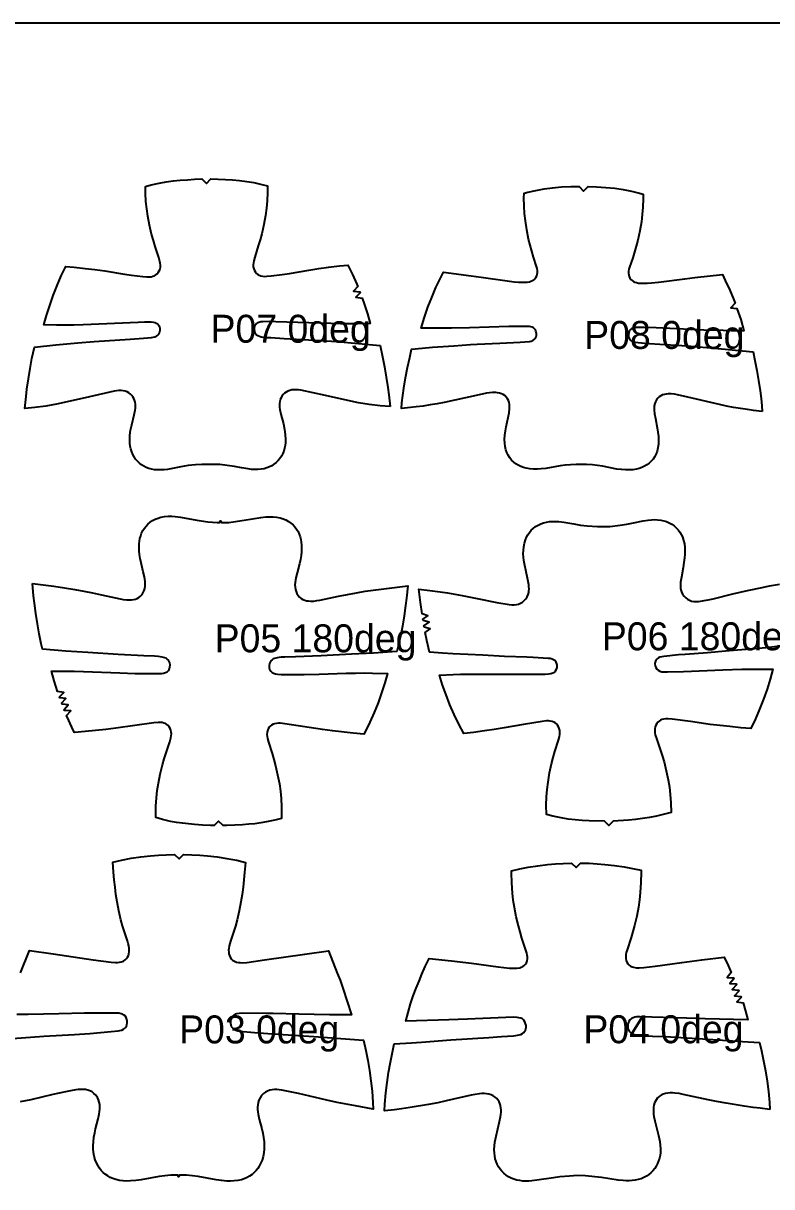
# Model space of a CAD drawing. Header units: millimetres. Extents: x 0 to 2000, y 0 to 1032.
# Drawn here: x 885 to 1220, y 480 to 1000 of the extents above; entities that cross this region are included whole.
import ezdxf

# ---------------------------------------------------------------- set-up
doc = ezdxf.new("R2010")
doc.units = ezdxf.units.MM
for name, color, linetype in [('ANNOTATION', 3, 'Continuous'), ('LEATHER', 1, 'Continuous'), ('PIECES', 5, 'Continuous')]:
    doc.layers.add(name, color=color, linetype=linetype)

msp = doc.modelspace()

# ---------------------------------------------------------------- linework, layer by layer
at = {"layer": 'LEATHER'}
msp.add_lwpolyline([(0, 0), (2000, 0), (2000, 1000), (0, 1000)], close=True, dxfattribs=at)
at = {"layer": 'PIECES'}
for points in [[(1049.06, 828.52), (1044.59, 828.85), (1039.66, 829.44), (1034.86, 830.24), (1030.09, 831.21), (1020.12, 833.45), (1009.07, 835.86), (1008.03, 836.02), (1006.99, 836.11), (1005.94, 836.09), (1005.03, 835.98), (1004.14, 835.77), (1003.29, 835.46), (1002.5, 835.03), (1001.77, 834.49), (1001.18, 833.9), (1000.68, 833.24), (1000.27, 832.51), (999.96, 831.73), (999.72, 830.85), (999.6, 829.95), (999.57, 829.05), (999.62, 828.13), (999.73, 827.22), (1000.15, 825.22), (1001.34, 820.77), (1001.88, 818.28), (1002.18, 816.04), (1002.28, 813.77), (1002.23, 812.47), (1002.09, 811.19), (1001.85, 809.91), (1001.49, 808.67), (1001.03, 807.5), (1000.45, 806.39), (999.76, 805.34), (998.97, 804.38), (998.07, 803.49), (997.13, 802.75), (996.12, 802.1), (995.05, 801.56), (993.93, 801.12), (992.77, 800.78), (991.34, 800.52), (989.91, 800.4), (988.46, 800.39), (987.01, 800.48), (985.57, 800.64), (982.54, 801.13), (979.52, 801.69), (976.25, 802.22), (972.96, 802.58), (970.22, 802.72), (964.86, 802.7), (962.11, 802.53), (958.83, 802.14), (955.56, 801.58), (952.55, 800.99), (949.53, 800.47), (948.08, 800.3), (946.63, 800.2), (945.19, 800.19), (943.75, 800.3), (942.33, 800.55), (941.16, 800.87), (940.04, 801.3), (938.96, 801.83), (937.95, 802.47), (937, 803.21), (936.09, 804.08), (935.29, 805.04), (934.59, 806.08), (934, 807.19), (933.53, 808.35), (933.16, 809.59), (932.9, 810.86), (932.75, 812.15), (932.69, 813.45), (932.77, 815.71), (933.06, 817.96), (933.56, 820.46), (934.71, 824.91), (935.12, 826.92), (935.22, 827.83), (935.26, 828.74), (935.22, 829.65), (935.09, 830.55), (934.85, 831.43), (934.53, 832.2), (934.11, 832.92), (933.61, 833.58), (933.01, 834.17), (932.28, 834.71), (931.48, 835.12), (930.63, 835.43), (929.74, 835.63), (928.82, 835.73), (927.78, 835.74), (926.73, 835.64), (925.69, 835.47), (914.66, 832.96), (904.72, 830.62), (899.96, 829.61), (895.17, 828.76), (890.24, 828.13), (885.78, 827.75), (886.34, 833.05), (886.75, 836.38), (887.38, 840.98), (888.12, 845.56), (888.97, 850.09), (890.07, 855.11), (899.69, 856.18), (909.42, 857.07), (916.7, 857.62), (932.92, 858.67), (938.89, 859.15), (940.62, 859.26), (942.34, 859.43), (943.14, 859.56), (943.91, 859.78), (944.63, 860.12), (945.16, 860.5), (945.6, 860.98), (945.94, 861.54), (946.14, 862.15), (946.23, 862.78), (946.2, 863.43), (946.08, 864.02), (945.87, 864.58), (945.55, 865.08), (945.15, 865.47), (944.68, 865.77), (944.16, 866), (943.24, 866.21), (942.29, 866.28), (939.21, 866.3), (936.5, 866.21), (911.92, 865.15), (907.66, 865.02), (903.41, 864.95), (899.88, 864.95), (894.35, 865.07), (895.53, 869.34), (896.92, 873.81), (898.47, 878.23), (900.2, 882.67), (902.08, 887.05), (904.08, 891.28), (907.83, 890.92), (912.74, 890.37), (917.14, 889.83), (921.53, 889.21), (930.29, 887.8), (933.45, 887.34), (938.47, 886.71), (940.34, 886.57), (941.26, 886.56), (942.17, 886.63), (943.06, 886.82), (943.75, 887.09), (944.38, 887.46), (944.95, 887.93), (945.43, 888.48), (945.88, 889.22), (946.19, 890.03), (946.36, 890.89), (946.4, 891.76), (946.33, 892.63), (946.17, 893.49), (945.7, 895.2), (944.05, 900.18), (943.21, 902.9), (942.46, 905.63), (941.49, 909.69), (940.71, 913.79), (940.25, 917.05), (939.92, 920.33), (939.7, 924.07), (939.66, 926.99), (942.24, 927.72), (945.84, 928.54), (948.96, 929.09), (952.1, 929.5), (955.25, 929.81), (958.42, 930.04), (961.58, 930.22), (964.94, 930.37), (966.95, 928.38), (968.94, 930.39), (975.47, 930.12), (978.63, 929.92), (981.79, 929.64), (984.93, 929.26), (988.05, 928.74), (991.66, 927.95), (994.25, 927.24), (994.24, 924.32), (994.05, 920.58), (993.76, 917.3), (993.33, 914.04), (992.59, 909.93), (991.66, 905.86), (990.92, 903.12), (990.11, 900.4), (988.51, 895.4), (988.06, 893.69), (987.91, 892.82), (987.85, 891.95), (987.89, 891.08), (988.07, 890.23), (988.38, 889.42), (988.84, 888.68), (989.33, 888.13), (989.9, 887.67), (990.54, 887.31), (991.23, 887.05), (992.12, 886.86), (993.03, 886.8), (993.95, 886.82), (995.82, 886.98), (1000.84, 887.66), (1003.99, 888.14), (1012.73, 889.63), (1017.12, 890.29), (1021.51, 890.88), (1026.42, 891.47), (1030.17, 891.87), (1032.2, 887.66), (1034.12, 883.3), (1034.54, 882.25), (1032.69, 880.16), (1035.47, 879.93), (1035.66, 879.46), (1033.75, 877.42), (1036.53, 877.12), (1037.48, 874.47), (1038.92, 870.01), (1040.14, 865.75), (1034.61, 865.58), (1031.08, 865.55), (1026.83, 865.58), (1022.57, 865.67), (997.98, 866.5), (995.27, 866.56), (992.19, 866.52), (991.24, 866.43), (990.32, 866.21), (989.8, 865.99), (989.34, 865.67), (988.94, 865.28), (988.62, 864.77), (988.42, 864.22), (988.31, 863.63), (988.29, 862.98), (988.38, 862.34), (988.59, 861.74), (988.93, 861.18), (989.38, 860.71), (989.91, 860.33), (990.63, 860), (991.41, 859.79), (992.2, 859.66), (993.93, 859.51), (995.66, 859.42), (1001.63, 858.99), (1017.86, 858.1), (1025.15, 857.61), (1034.88, 856.81), (1044.51, 855.84), (1045.66, 850.82), (1046.55, 846.3), (1047.33, 841.73), (1048.01, 837.13), (1048.45, 833.81), (1049.06, 828.52)], [(1215.34, 826.41), (1211.34, 826.84), (1208.67, 827.18), (1205.57, 827.65), (1202.48, 828.17), (1199.36, 828.77), (1196.26, 829.44), (1181.99, 832.82), (1177.43, 833.8), (1176.06, 834.04), (1174.68, 834.2), (1173.3, 834.23), (1172.44, 834.15), (1171.59, 833.99), (1170.77, 833.74), (1169.99, 833.38), (1169.28, 832.91), (1168.6, 832.28), (1168.05, 831.55), (1167.61, 830.74), (1167.29, 829.87), (1167.09, 828.96), (1167, 828.04), (1167, 827.12), (1167.18, 825.26), (1167.55, 823.16), (1168.42, 818.99), (1168.73, 817.09), (1168.93, 815.17), (1169, 813.24), (1168.93, 811.7), (1168.72, 810.17), (1168.36, 808.67), (1167.89, 807.41), (1167.29, 806.21), (1166.56, 805.1), (1165.69, 804.08), (1164.78, 803.22), (1163.77, 802.47), (1162.7, 801.84), (1161.56, 801.31), (1160.38, 800.89), (1159.15, 800.57), (1157.5, 800.3), (1155.83, 800.19), (1154.15, 800.22), (1152.47, 800.35), (1150.4, 800.63), (1144, 801.83), (1141.71, 802.21), (1139.41, 802.48), (1136.85, 802.61), (1134.5, 802.59), (1132.15, 802.65), (1129.59, 802.56), (1127.28, 802.32), (1124.99, 801.99), (1118.57, 800.89), (1116.49, 800.64), (1114.81, 800.54), (1113.13, 800.54), (1111.46, 800.67), (1109.81, 800.97), (1108.6, 801.31), (1107.42, 801.75), (1106.29, 802.3), (1105.23, 802.95), (1104.24, 803.71), (1103.33, 804.58), (1102.48, 805.62), (1101.77, 806.75), (1101.19, 807.95), (1100.74, 809.22), (1100.4, 810.72), (1100.22, 812.25), (1100.18, 813.8), (1100.27, 815.73), (1100.51, 817.64), (1100.85, 819.54), (1101.79, 823.7), (1102.19, 825.78), (1102.4, 827.64), (1102.41, 828.57), (1102.34, 829.49), (1102.15, 830.4), (1101.85, 831.27), (1101.42, 832.09), (1100.88, 832.83), (1100.22, 833.47), (1099.51, 833.95), (1098.74, 834.33), (1097.93, 834.59), (1097.08, 834.77), (1096.22, 834.86), (1094.83, 834.85), (1093.46, 834.72), (1092.08, 834.5), (1087.51, 833.58), (1073.18, 830.44), (1070.07, 829.82), (1066.95, 829.27), (1063.85, 828.8), (1060.73, 828.39), (1058.07, 828.09), (1054.06, 827.72), (1054.3, 830.18), (1054.7, 833.51), (1055.17, 836.83), (1055.95, 841.43), (1056.83, 846.01), (1057.76, 850.47), (1058.62, 854.29), (1063.38, 854.73), (1068.02, 855.1), (1077.51, 855.72), (1084.88, 856.31), (1087.98, 856.47), (1098.1, 856.87), (1107.14, 857.34), (1111.31, 857.72), (1112.05, 857.85), (1112.76, 858.08), (1113.61, 858.67), (1113.98, 859.17), (1114.24, 859.75), (1114.38, 860.41), (1114.41, 861.09), (1114.33, 861.77), (1114.18, 862.33), (1113.94, 862.85), (1113.61, 863.32), (1113.13, 863.74), (1112.56, 864.04), (1111.91, 864.23), (1111.24, 864.31), (1107.62, 864.4), (1102.12, 864.32), (1084.46, 863.75), (1076.44, 863.57), (1068.54, 863.56), (1062.83, 863.67), (1064.36, 868.58), (1065.91, 873), (1067.61, 877.37), (1069.49, 881.75), (1071.53, 886.05), (1072.84, 888.62), (1085.17, 887.09), (1089.68, 886.49), (1101.39, 884.8), (1104.44, 884.42), (1106.42, 884.24), (1108.4, 884.15), (1109.37, 884.15), (1110.33, 884.22), (1111.27, 884.38), (1111.96, 884.59), (1112.61, 884.88), (1113.2, 885.26), (1113.73, 885.73), (1114.19, 886.34), (1114.53, 887.03), (1114.74, 887.77), (1114.84, 888.54), (1114.81, 889.43), (1114.67, 890.32), (1114.43, 891.19), (1113.04, 895.42), (1111.58, 900.69), (1110.91, 903.45), (1110.09, 907.54), (1109.46, 911.66), (1109.11, 914.94), (1108.91, 918.23), (1108.82, 921.97), (1108.87, 924.01), (1110.54, 924.46), (1114.15, 925.26), (1117.84, 925.92), (1121.54, 926.41), (1125.67, 926.77), (1129.81, 926.96), (1133.51, 926.98), (1135.49, 924.96), (1137.51, 926.95), (1141.21, 926.86), (1145.35, 926.61), (1149.47, 926.18), (1153.17, 925.63), (1156.84, 924.92), (1160.43, 924.06), (1162.1, 923.58), (1162.12, 921.54), (1161.97, 917.79), (1161.71, 914.51), (1161.31, 911.24), (1160.62, 907.13), (1159.72, 903.05), (1159.01, 900.3), (1157.47, 895.06), (1156.01, 890.86), (1155.76, 889.99), (1155.59, 889.1), (1155.55, 888.2), (1155.64, 887.43), (1155.84, 886.69), (1156.17, 886), (1156.62, 885.38), (1157.14, 884.9), (1157.73, 884.51), (1158.37, 884.21), (1159.05, 883.99), (1159.99, 883.81), (1160.95, 883.73), (1161.92, 883.71), (1163.91, 883.77), (1165.89, 883.92), (1168.94, 884.25), (1180.67, 885.75), (1185.19, 886.27), (1197.54, 887.6), (1198.82, 885.02), (1200.78, 880.68), (1202.59, 876.27), (1203.15, 874.76), (1201.25, 872.72), (1204.02, 872.42), (1205.71, 867.43), (1207.15, 862.5), (1201.44, 862.48), (1197.86, 862.52), (1189.21, 862.77), (1167.87, 863.79), (1162.38, 863.96), (1158.76, 863.93), (1158.09, 863.85), (1157.44, 863.67), (1156.86, 863.38), (1156.37, 862.97), (1156.03, 862.51), (1155.79, 861.99), (1155.63, 861.43), (1155.54, 860.76), (1155.55, 860.08), (1155.69, 859.41), (1155.93, 858.83), (1156.3, 858.32), (1157.14, 857.72), (1157.85, 857.47), (1158.58, 857.33), (1162.74, 856.89), (1171.77, 856.27), (1181.89, 855.71), (1184.98, 855.5), (1192.34, 854.79), (1201.82, 854.01), (1206.45, 853.56), (1211.21, 853.05), (1212, 849.21), (1212.86, 844.74), (1213.67, 840.15), (1214.37, 835.53), (1214.79, 832.21), (1215.13, 828.87), (1215.34, 826.41)], [(889.19, 749.41), (898.73, 748.19), (903.44, 747.52), (908.14, 746.76), (912.12, 746.03), (916.09, 745.25), (920.06, 744.42), (928.39, 742.56), (929.77, 742.3), (931.16, 742.12), (932.56, 742.06), (933.45, 742.1), (934.32, 742.23), (935.17, 742.44), (935.98, 742.76), (936.74, 743.19), (937.5, 743.8), (938.15, 744.52), (938.69, 745.34), (939.1, 746.23), (939.39, 747.22), (939.55, 748.24), (939.6, 749.26), (939.55, 750.3), (939.43, 751.34), (939.25, 752.38), (938.74, 754.6), (937.73, 758.68), (937.34, 760.56), (937.06, 762.46), (936.91, 764.01), (936.85, 765.55), (936.9, 767.1), (937.03, 768.34), (937.25, 769.56), (937.56, 770.76), (937.99, 771.93), (938.53, 773.06), (939.19, 774.13), (939.95, 775.12), (940.81, 776.03), (941.77, 776.84), (942.88, 777.59), (944.06, 778.21), (945.3, 778.71), (946.58, 779.09), (948.17, 779.38), (949.79, 779.52), (951.41, 779.53), (953.03, 779.42), (955.28, 779.13), (962.69, 777.82), (967.6, 777.07), (969.58, 776.83), (971.77, 776.71), (972.83, 776.72), (973.24, 777.52), (973.63, 776.72), (974.69, 776.69), (976.89, 776.78), (978.87, 776.99), (983.79, 777.69), (991.21, 778.9), (993.46, 779.17), (995.08, 779.25), (996.71, 779.22), (998.32, 779.06), (999.91, 778.75), (1001.19, 778.36), (1002.42, 777.84), (1003.59, 777.21), (1004.69, 776.44), (1005.64, 775.62), (1006.49, 774.7), (1007.24, 773.7), (1007.88, 772.62), (1008.41, 771.48), (1008.82, 770.31), (1009.12, 769.11), (1009.32, 767.88), (1009.43, 766.64), (1009.46, 765.09), (1009.39, 763.55), (1009.22, 762), (1008.91, 760.11), (1008.5, 758.23), (1007.44, 754.17), (1006.91, 751.95), (1006.71, 750.92), (1006.57, 749.88), (1006.51, 748.84), (1006.54, 747.81), (1006.69, 746.8), (1006.97, 745.8), (1007.37, 744.91), (1007.9, 744.08), (1008.54, 743.35), (1009.3, 742.73), (1010.05, 742.29), (1010.86, 741.96), (1011.7, 741.74), (1012.57, 741.6), (1013.46, 741.55), (1014.86, 741.59), (1016.25, 741.76), (1017.64, 742), (1025.99, 743.74), (1029.97, 744.53), (1033.95, 745.26), (1037.94, 745.94), (1042.65, 746.63), (1047.36, 747.25), (1056.91, 748.35), (1056.33, 742.92), (1055.91, 739.59), (1055.26, 735), (1054.51, 730.41), (1053.64, 725.89), (1052.65, 721.4), (1052.05, 718.99), (1041.54, 718.31), (1031.83, 717.8), (1018.18, 717.14), (1006.79, 716.68), (1002.02, 716.54), (1000.29, 716.43), (998.56, 716.21), (997.34, 715.92), (996.77, 715.69), (996.24, 715.35), (995.76, 714.88), (995.39, 714.31), (995.13, 713.68), (994.97, 712.7), (995.03, 711.7), (995.16, 711.15), (995.37, 710.62), (995.68, 710.15), (996.26, 709.63), (996.95, 709.28), (997.83, 709.02), (998.74, 708.89), (1000.33, 708.79), (1007.4, 708.72), (1010.54, 708.74), (1017.33, 708.88), (1029.36, 709.25), (1033.56, 709.35), (1037.77, 709.4), (1041.12, 709.39), (1047.85, 709.23), (1046.66, 705), (1045.24, 700.53), (1043.65, 696.11), (1041.88, 691.69), (1039.96, 687.33), (1037.88, 683.05), (1037.32, 682), (1032.57, 682.47), (1023.27, 683.51), (1018.88, 684.08), (1001.9, 686.71), (999.92, 686.9), (999.07, 686.92), (998.22, 686.86), (997.39, 686.69), (996.7, 686.44), (996.06, 686.08), (995.49, 685.64), (995, 685.1), (994.54, 684.37), (994.22, 683.56), (994.03, 682.71), (993.98, 681.84), (994.04, 680.97), (994.18, 680.1), (994.63, 678.39), (996.24, 673.4), (997.07, 670.68), (997.82, 667.94), (998.77, 663.87), (999.53, 659.77), (999.97, 656.51), (1000.28, 653.23), (1000.48, 649.49), (1000.52, 645.75), (1000.47, 644.33), (997.47, 643.52), (993.85, 642.75), (991.19, 642.32), (988.51, 641.98), (985.82, 641.72), (983.12, 641.52), (979.56, 641.31), (976, 641.17), (974.37, 641.15), (972.39, 643.16), (970.37, 641.18), (968.75, 641.22), (965.18, 641.4), (961.62, 641.66), (958.93, 641.9), (956.25, 642.19), (953.57, 642.56), (950.91, 643.02), (947.31, 643.84), (944.32, 644.69), (944.29, 646.1), (944.37, 649.85), (944.62, 653.58), (944.97, 656.86), (945.46, 660.11), (946.27, 664.21), (947.27, 668.26), (948.05, 670.99), (948.91, 673.7), (950.58, 678.67), (951.05, 680.38), (951.21, 681.24), (951.28, 682.11), (951.24, 682.98), (951.07, 683.84), (950.76, 684.64), (950.3, 685.38), (949.82, 685.93), (949.25, 686.38), (948.62, 686.74), (947.93, 687), (947.1, 687.18), (946.26, 687.25), (945.4, 687.25), (943.42, 687.08), (926.41, 684.67), (922.01, 684.15), (912.7, 683.23), (907.94, 682.82), (907.4, 683.87), (905.38, 688.19), (904.46, 690.33), (906.27, 692.46), (903.48, 692.63), (903.3, 693.1), (905.18, 695.17), (902.4, 695.43), (902.22, 695.9), (904.15, 697.93), (901.37, 698.25), (901.21, 698.72), (903.16, 700.72), (900.39, 701.09), (898.9, 705.93), (897.76, 710.18), (904.49, 710.25), (907.85, 710.22), (912.05, 710.12), (928.28, 709.44), (935.06, 709.22), (938.21, 709.15), (945.27, 709.14), (946.87, 709.22), (947.78, 709.34), (948.66, 709.58), (949.36, 709.93), (949.94, 710.44), (950.26, 710.91), (950.47, 711.43), (950.61, 711.98), (950.69, 712.98), (950.53, 713.96), (950.28, 714.59), (949.92, 715.17), (949.44, 715.65), (948.92, 715.99), (948.35, 716.23), (947.14, 716.54), (945.41, 716.78), (943.68, 716.91), (938.91, 717.11), (927.53, 717.72), (913.89, 718.55), (904.18, 719.19), (893.68, 719.99), (893.12, 722.41), (892.18, 726.92), (891.38, 731.45), (890.68, 736.04), (890.09, 740.65), (889.71, 743.98), (889.19, 749.41)], [(1218.75, 514.21), (1214.32, 514.68), (1211.23, 515.06), (1207.27, 515.62), (1199.12, 516.93), (1194.94, 517.68), (1191.15, 518.43), (1179.97, 520.92), (1178.12, 521.26), (1176.25, 521.51), (1175.19, 521.59), (1174.14, 521.61), (1173.08, 521.53), (1172.05, 521.35), (1171.04, 521.03), (1170.1, 520.58), (1169.23, 519.98), (1168.58, 519.37), (1168.02, 518.68), (1167.55, 517.92), (1167.18, 517.11), (1166.89, 516.14), (1166.72, 515.15), (1166.66, 514.14), (1166.69, 513.13), (1166.79, 512.11), (1166.94, 511.09), (1167.34, 509.1), (1169, 502.53), (1169.51, 499.87), (1169.72, 498.23), (1169.83, 496.59), (1169.79, 494.94), (1169.65, 493.65), (1169.39, 492.38), (1169.02, 491.14), (1168.54, 489.94), (1167.95, 488.82), (1167.27, 487.76), (1166.48, 486.77), (1165.59, 485.87), (1164.62, 485.05), (1163.53, 484.31), (1162.37, 483.69), (1161.15, 483.19), (1159.89, 482.8), (1158.57, 482.53), (1157.22, 482.36), (1155.87, 482.29), (1154.5, 482.3), (1153.14, 482.38), (1150.88, 482.62), (1143.48, 483.74), (1140.56, 484.1), (1136.27, 484.43), (1132.75, 484.6), (1129.22, 484.41), (1124.93, 484.04), (1122.02, 483.66), (1114.63, 482.48), (1112.37, 482.22), (1111.01, 482.14), (1109.65, 482.11), (1108.29, 482.17), (1106.94, 482.33), (1105.61, 482.6), (1104.35, 482.97), (1103.13, 483.47), (1101.97, 484.08), (1100.87, 484.8), (1099.89, 485.61), (1099, 486.51), (1098.2, 487.49), (1097.51, 488.55), (1096.91, 489.67), (1096.42, 490.86), (1096.04, 492.1), (1095.78, 493.37), (1095.62, 494.65), (1095.57, 496.3), (1095.67, 497.95), (1095.87, 499.59), (1096.36, 502.25), (1097.96, 508.83), (1098.35, 510.83), (1098.49, 511.85), (1098.58, 512.86), (1098.6, 513.88), (1098.54, 514.89), (1098.36, 515.88), (1098.06, 516.84), (1097.69, 517.65), (1097.21, 518.41), (1096.65, 519.09), (1095.99, 519.7), (1095.12, 520.29), (1094.17, 520.73), (1093.16, 521.04), (1092.12, 521.22), (1091.07, 521.29), (1090.01, 521.26), (1088.96, 521.17), (1087.09, 520.91), (1085.25, 520.55), (1074.08, 517.98), (1070.3, 517.2), (1066.12, 516.41), (1057.99, 515.04), (1054.04, 514.45), (1050.94, 514.04), (1046.51, 513.54), (1046.7, 516.59), (1047.15, 521.54), (1047.7, 526.16), (1048.37, 530.75), (1049.15, 535.29), (1050.04, 539.8), (1050.88, 543.5), (1058.53, 543.97), (1063.01, 544.29), (1076.21, 545.31), (1093.15, 546.43), (1098.78, 546.77), (1104.21, 547.16), (1105.9, 547.34), (1106.71, 547.51), (1107.49, 547.76), (1108.21, 548.14), (1108.72, 548.55), (1109.14, 549.05), (1109.46, 549.62), (1109.67, 550.28), (1109.76, 550.97), (1109.75, 551.66), (1109.59, 552.53), (1109.27, 553.36), (1108.77, 554.08), (1108.11, 554.66), (1107.39, 555.02), (1106.6, 555.23), (1105.79, 555.35), (1104.15, 555.41), (1083.53, 554.6), (1075.21, 554.2), (1056.06, 553.7), (1057.03, 557.52), (1058.19, 561.41), (1059.39, 564.97), (1060.7, 568.49), (1061.93, 571.6), (1063.23, 574.67), (1064.75, 578.1), (1066.46, 581.75), (1076.47, 580.66), (1085.39, 579.54), (1097.32, 577.93), (1102.36, 577.39), (1104.39, 577.3), (1105.67, 577.35), (1106.93, 577.56), (1107.65, 577.8), (1108.34, 578.13), (1108.95, 578.56), (1109.49, 579.09), (1109.96, 579.82), (1110.26, 580.63), (1110.42, 581.48), (1110.44, 582.38), (1110.34, 583.26), (1110.15, 584.14), (1109.89, 585.02), (1107.95, 590.86), (1107.11, 593.57), (1106.33, 596.31), (1105.34, 600.36), (1104.55, 604.46), (1104.08, 607.72), (1103.74, 610.99), (1103.4, 615.52), (1103.25, 620.05), (1103.25, 620.96), (1107.02, 621.78), (1110.77, 622.48), (1115.08, 623.15), (1119.41, 623.67), (1122.89, 623.99), (1126.37, 624.23), (1130.15, 624.37), (1132.16, 622.38), (1134.15, 624.39), (1138.04, 624.27), (1141.53, 624.07), (1145, 623.77), (1149.34, 623.28), (1153.66, 622.64), (1157.41, 621.97), (1161.19, 621.18), (1161.2, 620.28), (1161.08, 615.74), (1160.78, 611.21), (1160.46, 607.94), (1160.02, 604.67), (1159.26, 600.57), (1158.3, 596.51), (1157.54, 593.77), (1156.72, 591.05), (1154.82, 585.19), (1154.58, 584.31), (1154.39, 583.43), (1154.29, 582.55), (1154.32, 581.65), (1154.49, 580.8), (1154.8, 579.99), (1155.28, 579.27), (1155.81, 578.74), (1156.43, 578.31), (1157.12, 577.99), (1157.85, 577.76), (1159.11, 577.55), (1160.38, 577.51), (1162.41, 577.62), (1167.45, 578.21), (1179.36, 579.9), (1188.28, 581.09), (1198.28, 582.26), (1200.02, 578.62), (1201.49, 575.38), (1199.69, 573.24), (1202.48, 573.09), (1202.67, 572.63), (1200.84, 570.52), (1203.63, 570.32), (1203.82, 569.85), (1201.94, 567.78), (1204.72, 567.52), (1204.9, 567.06), (1202.99, 565.02), (1205.76, 564.71), (1205.93, 564.24), (1203.97, 562.24), (1206.74, 561.88), (1207.89, 558.1), (1208.9, 554.29), (1189.74, 554.65), (1181.42, 554.98), (1160.8, 555.62), (1159.16, 555.55), (1158.34, 555.43), (1157.56, 555.21), (1156.84, 554.84), (1156.18, 554.26), (1155.69, 553.54), (1155.37, 552.71), (1155.23, 551.84), (1155.22, 551.14), (1155.31, 550.45), (1155.53, 549.8), (1155.85, 549.23), (1156.28, 548.74), (1156.79, 548.33), (1157.51, 547.95), (1158.29, 547.71), (1159.1, 547.55), (1160.8, 547.38), (1166.23, 547.03), (1171.87, 546.74), (1188.81, 545.75), (1202.02, 544.82), (1206.5, 544.54), (1214.16, 544.13), (1215.02, 540.44), (1215.95, 535.93), (1216.77, 531.4), (1217.47, 526.81), (1218.05, 522.2), (1218.54, 517.25), (1218.75, 514.21)]]:
    msp.add_lwpolyline(points, close=True, dxfattribs=at)
for points in [[(1224.25, 721.51), (1218.44, 720.77), (1213.86, 720.3), (1200.47, 719.27), (1190.81, 718.42), (1180.84, 717.73), (1177.96, 717.5), (1171.34, 716.82), (1170.43, 716.68), (1169.55, 716.44), (1168.93, 716.15), (1168.38, 715.76), (1167.82, 715.08), (1167.48, 714.27), (1167.38, 713.44), (1167.48, 712.6), (1167.75, 711.83), (1168.19, 711.15), (1168.78, 710.61), (1169.49, 710.24), (1170.43, 709.98), (1171.4, 709.88), (1172.97, 709.86), (1180.12, 710.03), (1197.67, 710.74), (1206.2, 711.04), (1210.67, 711.13), (1214.01, 711.15), (1220.09, 711.08), (1218.85, 706.56), (1217.45, 702.09), (1215.9, 697.67), (1214.15, 693.23), (1212.25, 688.86), (1210.21, 684.58), (1205.81, 684.94), (1200.89, 685.41), (1196.48, 685.88), (1192.09, 686.43), (1183.31, 687.7), (1175.04, 688.76), (1173.08, 688.87), (1172.21, 688.85), (1171.35, 688.75), (1170.51, 688.54), (1169.82, 688.26), (1169.18, 687.87), (1168.62, 687.4), (1168.14, 686.83), (1167.71, 686.07), (1167.43, 685.24), (1167.29, 684.38), (1167.27, 683.5), (1167.36, 682.64), (1167.53, 681.77), (1168.01, 680.08), (1169.74, 675.12), (1170.62, 672.42), (1171.42, 669.69), (1172.45, 665.65), (1173.29, 661.56), (1173.8, 658.31), (1174.18, 655.03), (1174.46, 651.3), (1174.56, 647.06), (1171.66, 646.2), (1168.07, 645.32), (1164.96, 644.72), (1161.83, 644.26), (1158.68, 643.9), (1155.52, 643.62), (1148.76, 643.19), (1148.76, 643.19), (1146.8, 641.15), (1144.77, 643.12), (1137.99, 643.32), (1134.83, 643.48), (1131.67, 643.73), (1128.52, 644.09), (1125.39, 644.57), (1121.78, 645.33), (1118.85, 646.09), (1118.81, 650.33), (1118.95, 654.07), (1119.21, 657.35), (1119.61, 660.62), (1120.31, 664.74), (1121.2, 668.82), (1121.9, 671.57), (1122.69, 674.3), (1124.24, 679.31), (1124.67, 681.03), (1124.8, 681.89), (1124.86, 682.76), (1124.81, 683.64), (1124.64, 684.5), (1124.34, 685.31), (1123.88, 686.06), (1123.38, 686.61), (1122.8, 687.06), (1122.15, 687.42), (1121.45, 687.69), (1120.6, 687.87), (1119.74, 687.94), (1118.87, 687.93), (1116.92, 687.74), (1108.69, 686.39), (1099.96, 684.82), (1095.58, 684.12), (1091.2, 683.49), (1086.29, 682.85), (1081.92, 682.34), (1079.72, 686.55), (1077.67, 690.85), (1075.77, 695.22), (1074.06, 699.59), (1072.5, 704.01), (1071.11, 708.47), (1077.18, 708.76), (1080.52, 708.86), (1085, 708.92), (1093.53, 708.92), (1111.09, 708.82), (1118.24, 708.9), (1119.82, 708.98), (1120.78, 709.12), (1121.71, 709.4), (1122.41, 709.8), (1122.98, 710.36), (1123.4, 711.06), (1123.64, 711.84), (1123.71, 712.68), (1123.58, 713.51), (1123.21, 714.3), (1122.63, 714.96), (1122.06, 715.34), (1121.44, 715.6), (1120.54, 715.81), (1119.63, 715.92), (1113, 716.36), (1110.1, 716.5), (1100.11, 716.83), (1090.43, 717.35), (1077.01, 717.91), (1072.42, 718.22), (1066.59, 718.76), (1065.39, 723.96), (1064.69, 727.48), (1066.93, 729.16), (1064.24, 729.94), (1064.16, 730.44), (1066.41, 732.09), (1063.74, 732.9), (1063.66, 733.4), (1065.95, 735), (1063.3, 735.87), (1062.59, 740.97), (1061.91, 746.87), (1066.84, 746.36), (1071.4, 745.75), (1074.7, 745.22), (1081.28, 744.03), (1087.9, 742.78), (1096.75, 740.9), (1102.28, 740.05), (1103.34, 739.92), (1104.39, 739.88), (1105.44, 739.97), (1106.4, 740.21), (1107.3, 740.6), (1108.15, 741.12), (1108.91, 741.75), (1109.66, 742.56), (1110.26, 743.47), (1110.71, 744.47), (1110.94, 745.33), (1111.06, 746.21), (1111.1, 747.1), (1111.06, 748), (1110.96, 748.89), (1110.58, 751.09), (1109.61, 755.39), (1109.17, 757.52), (1108.82, 759.67), (1108.65, 761.19), (1108.55, 762.72), (1108.56, 764.25), (1108.71, 765.87), (1109.01, 767.47), (1109.5, 769.02), (1110, 770.16), (1110.6, 771.25), (1111.31, 772.27), (1112.11, 773.21), (1113.01, 774.07), (1114.05, 774.88), (1115.16, 775.57), (1116.33, 776.14), (1117.56, 776.58), (1118.91, 776.92), (1120.29, 777.12), (1121.68, 777.2), (1123.07, 777.19), (1124.47, 777.09), (1126.68, 776.81), (1131.09, 776.04), (1134.05, 775.56), (1137.03, 775.19), (1141.76, 774.88), (1147.17, 774.98), (1151.89, 775.45), (1154.85, 775.93), (1157.8, 776.51), (1162.17, 777.43), (1164.37, 777.79), (1165.77, 777.93), (1167.16, 778), (1168.55, 777.96), (1169.93, 777.81), (1171.29, 777.52), (1172.54, 777.12), (1173.73, 776.59), (1174.86, 775.94), (1175.93, 775.17), (1176.85, 774.34), (1177.69, 773.42), (1178.44, 772.43), (1179.08, 771.37), (1179.62, 770.24), (1180.15, 768.71), (1180.52, 767.13), (1180.72, 765.51), (1180.78, 763.98), (1180.74, 762.45), (1180.62, 760.93), (1180.34, 758.77), (1179.98, 756.62), (1179.16, 752.29), (1178.85, 750.08), (1178.79, 749.18), (1178.78, 748.28), (1178.85, 747.39), (1179, 746.52), (1179.27, 745.66), (1179.74, 744.68), (1180.38, 743.8), (1181.15, 743.02), (1181.94, 742.41), (1182.8, 741.92), (1183.72, 741.56), (1184.69, 741.35), (1185.74, 741.3), (1186.79, 741.38), (1191.11, 742.14), (1193.34, 742.58), (1202.12, 744.77), (1208.69, 746.26), (1215.22, 747.67), (1218.5, 748.31), (1223.04, 749.08)], [(883.86, 575.34), (887.89, 585.24), (898.4, 583.78), (916.37, 581.15), (924.35, 580.04), (926.37, 579.9), (927.23, 579.91), (928.08, 579.99), (928.91, 580.16), (929.84, 580.52), (930.68, 581.05), (931.27, 581.63), (931.74, 582.32), (932.09, 583.08), (932.31, 583.85), (932.42, 584.64), (932.44, 585.45), (932.38, 586.25), (932.19, 587.37), (931.92, 588.46), (931.6, 589.55), (930.26, 593.57), (929.43, 596.29), (928.68, 599.03), (927.77, 603.04), (927.02, 607.08), (926.51, 610.34), (926.08, 613.61), (925.7, 616.93), (925.39, 620.25), (925.07, 624.73), (928.95, 625.67), (933.35, 626.53), (937.66, 627.16), (942, 627.64), (945.48, 627.92), (948.96, 628.12), (952.71, 628.22), (954.71, 626.22), (956.71, 628.22), (960.46, 628.1), (963.94, 627.89), (967.42, 627.6), (971.76, 627.12), (976.07, 626.47), (980.46, 625.61), (984.34, 624.66), (984.01, 620.18), (983.69, 616.85), (983.3, 613.54), (982.86, 610.27), (982.35, 607.01), (981.59, 602.97), (980.66, 598.97), (979.91, 596.22), (979.07, 593.51), (977.72, 589.49), (977.4, 588.41), (977.12, 587.31), (976.93, 586.2), (976.87, 585.39), (976.89, 584.59), (977, 583.79), (977.21, 583.02), (977.56, 582.26), (978.03, 581.58), (978.62, 580.99), (979.46, 580.45), (980.39, 580.1), (981.22, 579.92), (982.07, 579.84), (982.92, 579.83), (984.95, 579.97), (992.93, 581.05), (1010.9, 583.63), (1021.42, 585.07), (1025.43, 575.16), (1026.63, 572.03), (1027.85, 568.48), (1031.81, 556.53), (1026.97, 556.48), (1021.98, 556.51), (1008.26, 556.8), (996.74, 557.13), (993.59, 557.17), (983.17, 557.23), (981.5, 557.13), (980.35, 556.94), (979.81, 556.76), (979.31, 556.48), (978.68, 555.92), (978.22, 555.21), (977.91, 554.41), (977.74, 553.57), (977.7, 552.8), (977.8, 552.05), (978.06, 551.33), (978.41, 550.8), (978.85, 550.35), (979.38, 549.98), (980.13, 549.62), (980.94, 549.39), (981.77, 549.24), (988.44, 548.6), (994.34, 548.12), (1001.28, 547.65), (1014.93, 546.81), (1037.15, 545.17), (1038.16, 540.59), (1039.02, 536.07), (1039.77, 531.53), (1040.41, 526.93), (1040.93, 522.32), (1041.35, 517.36), (1041.51, 514.34), (1041.51, 514.34), (1033.6, 515.75), (1025.41, 517.34), (1020.68, 518.35), (1008.06, 521.32), (1002.9, 522.43), (1000.56, 522.83), (999.5, 522.97), (998.43, 523.06), (997.36, 523.06), (996.3, 522.97), (995.26, 522.74), (994.26, 522.39), (993.32, 521.91), (992.46, 521.29), (991.61, 520.44), (990.91, 519.45), (990.39, 518.37), (990.07, 517.35), (989.88, 516.31), (989.81, 515.25), (989.83, 514.18), (989.93, 513.1), (990.09, 512.03), (990.55, 509.84), (991.67, 505.49), (992.11, 503.56), (992.45, 501.61), (992.68, 499.65), (992.76, 498.03), (992.74, 496.41), (992.58, 494.8), (992.27, 493.14), (991.8, 491.53), (991.16, 489.98), (990.57, 488.87), (989.89, 487.82), (989.12, 486.84), (988.25, 485.93), (987.31, 485.11), (986.23, 484.35), (985.08, 483.7), (983.87, 483.17), (982.62, 482.75), (980.99, 482.39), (979.34, 482.18), (977.68, 482.11), (976.01, 482.16), (973.67, 482.38), (971.36, 482.73), (963.28, 484.18), (960.64, 484.55), (957.98, 484.78), (955.7, 484.85), (954.93, 484.82), (954.53, 484.02), (954.13, 484.82), (953.35, 484.85), (951.07, 484.79), (948.42, 484.56), (945.78, 484.2), (937.7, 482.77), (935.37, 482.43), (933.04, 482.22), (931.37, 482.17), (929.71, 482.24), (928.06, 482.45), (926.44, 482.82), (925.18, 483.25), (923.98, 483.78), (922.83, 484.43), (921.75, 485.19), (920.8, 486.01), (919.95, 486.92), (919.18, 487.91), (918.5, 488.96), (917.91, 490.07), (917.27, 491.63), (916.81, 493.24), (916.5, 494.89), (916.35, 496.51), (916.33, 498.13), (916.42, 499.75), (916.65, 501.71), (917, 503.65), (917.44, 505.58), (918.57, 509.93), (919.04, 512.12), (919.2, 513.19), (919.3, 514.27), (919.33, 515.34), (919.26, 516.4), (919.07, 517.44), (918.76, 518.46), (918.23, 519.55), (917.54, 520.53), (916.69, 521.38), (915.83, 522.01), (914.89, 522.49), (913.89, 522.85), (912.85, 523.07), (911.79, 523.17), (910.72, 523.17), (909.65, 523.09), (908.59, 522.95), (906.25, 522.55), (903.94, 522.08), (898.24, 520.81), (888.46, 518.52), (883.73, 517.52)], [(872.06, 545.38), (894.29, 546.96), (907.93, 547.77), (914.88, 548.22), (924.4, 549.01), (927.45, 549.31), (928.28, 549.46), (929.09, 549.69), (929.85, 550.04), (930.37, 550.41), (930.81, 550.86), (931.16, 551.39), (931.43, 552.1), (931.53, 552.86), (931.49, 553.63), (931.33, 554.47), (931.02, 555.27), (930.55, 555.98), (929.93, 556.55), (929.43, 556.82), (928.89, 557), (927.74, 557.2), (926.07, 557.3), (915.65, 557.27), (912.5, 557.24), (900.98, 556.93), (887.26, 556.68), (882.27, 556.67)]]:
    msp.add_lwpolyline(points, dxfattribs=at)

# ---------------------------------------------------------------- texts
at = {"layer": 'ANNOTATION'}
for s, p in [('P07 0deg', (968.78, 857.12)), ('P08 0deg', (1135.76, 854.34)), ('P05 180deg', (970.61, 718.65)), ('P06 180deg', (1143.65, 719.55)), ('P03 0deg', (954.74, 543.73)), ('P04 0deg', (1135.38, 543.79))]:
    msp.add_text(s, height=12.5, dxfattribs=at).set_placement(p)

doc.saveas('drawing.dxf')
